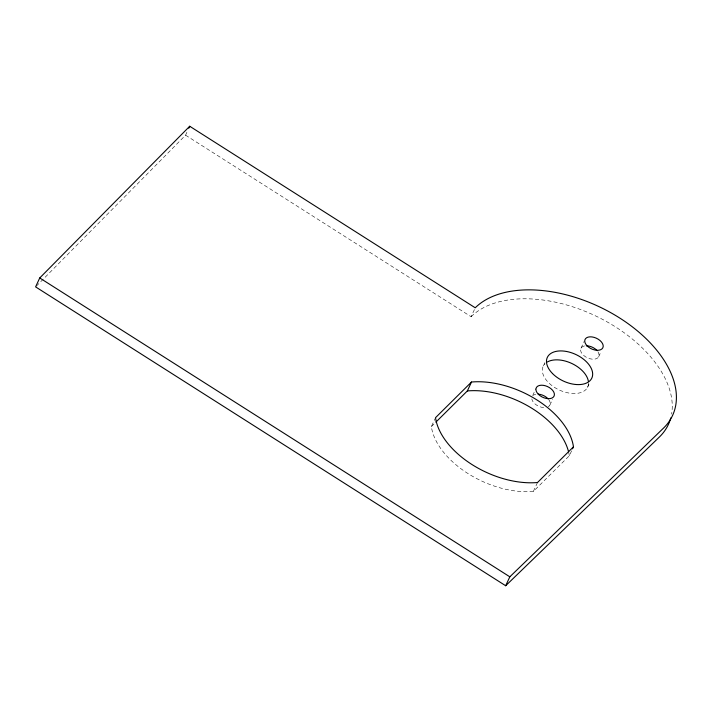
<?xml version="1.0" encoding="UTF-8"?>
<svg xmlns="http://www.w3.org/2000/svg" width="712" height="712" viewBox="0 0 712 712"><rect width="100%" height="100%" fill="white"/><g stroke="black" fill="none" stroke-linecap="round" stroke-linejoin="round"><path stroke-width="0.53" stroke-dasharray="3.56 2.67" d="M36.383 286.099L185.565 135.182L187.407 131.213M185.565 135.182L471.104 316.715L475.242 307.789M571.629 450.821L569.324 455.778L533.35 491.431A73.621 44.002 24.9 0 1 431.374 426.604L435.059 418.665M543.398 365.888L545.703 360.931M532.674 395.56L535.896 388.627M549.833 405.19L552.601 399.245M581.019 348.177L584.24 341.235M533.35 491.431L537.498 482.513M598.641 356.81L600.946 351.853M587.453 387.479L589.296 383.51M431.374 426.604L435.121 422.883M471.104 316.715A113.502 67.827 24.9 0 1 597.03 316.6A113.502 67.827 24.9 0 1 671.594 414.144M588.53 383.261A24.537 14.667 24.9 0 1 559.712 390.194A24.537 14.667 24.9 0 1 545.036 363.716M597.929 351.728A9.817 5.865 24.9 0 1 594.556 359.16A9.817 5.865 24.9 0 1 582.06 353.704A9.817 5.865 24.9 0 1 584.579 345.907M548.623 399.432A9.817 5.865 24.9 0 1 548.258 406.757M543.728 407.584A9.817 5.865 24.9 0 1 531.819 398.889M533.288 395.32A9.817 5.865 24.9 0 1 535.771 394.288M568.808 452.877A73.621 44.002 24.9 0 1 569.324 455.778"/><path stroke-width="1.07" d="M505.68 585.745L509.828 576.818L663.896 427.734A113.502 67.827 24.9 0 0 619.734 318.033A113.502 67.827 24.9 0 0 475.242 307.789L189.712 126.255L39.739 277.965L35.6 286.883L505.68 585.745L659.757 436.652A113.502 67.827 24.9 0 0 670.766 417.917M188.787 128.24L189.712 126.255M435.869 422.145L467.348 390.941L471.495 382.024A73.621 44.002 24.9 0 1 573.463 446.851L572.546 448.836M471.495 382.024L435.522 417.677A73.621 44.002 24.9 0 0 537.498 482.513L573.463 446.851M39.739 277.965L509.828 576.818M547.35 361.981A24.537 14.667 24.9 0 1 572.048 363.592A24.537 14.667 24.9 0 1 588.432 381.65M586.234 345.756A9.817 5.865 24.9 0 1 596.87 350.402M538.325 394.163A9.817 5.865 24.9 0 1 548.062 398.782M467.348 390.941A73.621 44.002 24.9 0 1 568.577 451.88M538.352 394.27A9.817 5.865 24.9 0 0 553.981 396.264A9.817 5.865 24.9 0 0 543.167 385.308A9.817 5.865 24.9 0 0 538.352 394.27M587.16 345.89A9.817 5.865 24.9 0 0 602.788 347.883A9.817 5.865 24.9 0 0 591.975 336.927A9.817 5.865 24.9 0 0 587.16 345.89M552.53 373.56A24.537 14.667 24.9 0 0 591.601 378.553A24.537 14.667 24.9 0 0 564.58 351.167A24.537 14.667 24.9 0 0 552.53 373.56"/></g></svg>
